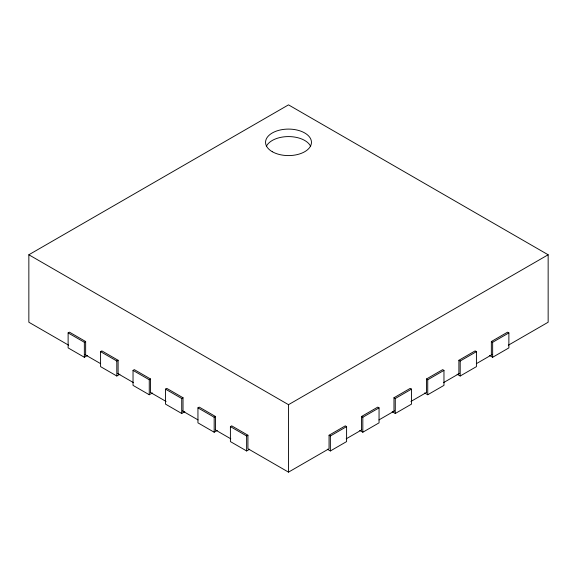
<?xml version="1.0" encoding="UTF-8"?>
<svg xmlns="http://www.w3.org/2000/svg" width="577" height="577" viewBox="0 0 577 577"><rect width="100%" height="100%" fill="white"/><g stroke="black" fill="none" stroke-linecap="round" stroke-linejoin="round"><path stroke-width="0.87" d="M68.62 345.19L28.85 322.233L28.85 254.767L288.5 104.863L548.15 254.767L548.15 322.233L508.38 345.19M87.452 355.482L84.35 357.271L68.122 347.902L68.122 332.907L69.42 332.157L85.648 341.534L85.648 355.021M68.122 332.907L84.35 342.276L85.648 341.534M119.908 374.221L116.806 376.009L100.578 366.64L100.578 351.645L101.877 350.903L118.105 360.272L118.105 373.759M100.578 351.645L116.806 361.014L118.105 360.272M152.364 392.959L149.263 394.747L133.035 385.378L133.035 370.391L134.333 369.641L150.561 379.01L150.561 392.497M133.035 370.391L149.263 379.76L150.561 379.01M184.82 411.697L181.719 413.485L165.491 404.116L165.491 389.129L166.789 388.379L183.017 397.748L183.017 411.235M165.491 389.129L181.719 398.498L183.017 397.748M217.277 430.435L214.175 432.223L197.947 422.854L197.947 407.867L199.245 407.117L215.473 416.486L215.473 429.973M197.947 407.867L214.175 417.236L215.473 416.486M249.682 449.202L246.631 450.962L230.403 441.593L230.403 426.605L231.702 425.855L247.93 435.224L247.93 448.711L288.5 472.137L329.049 448.726L329.07 435.224L345.298 425.855L346.597 426.605L346.597 441.593L330.369 450.962L327.318 449.202M28.85 254.767L288.5 404.679L548.15 254.767M230.403 426.605L246.631 435.974L247.93 435.224M361.527 429.973L361.527 416.486L377.755 407.117L379.053 407.867L379.053 422.854L362.825 432.223L359.723 430.435M393.983 411.235L393.983 397.748L410.211 388.379L411.509 389.129L411.509 404.116L395.281 413.485L392.18 411.697M426.439 392.497L426.439 379.01L442.667 369.641L443.965 370.391L443.965 385.378L427.737 394.747L424.636 392.959M458.895 373.759L458.895 360.272L475.123 350.903L476.422 351.645L476.422 366.64L460.194 376.009L457.092 374.221M491.352 355.021L491.352 341.534L507.58 332.157L508.878 332.907L508.878 347.902L492.65 357.271L489.548 355.482M329.07 435.224L330.369 435.974L346.597 426.605M361.527 416.486L362.825 417.236L379.053 407.867M393.983 397.748L395.281 398.498L411.509 389.129M426.439 379.01L427.737 379.76L443.965 370.391M458.895 360.272L460.194 361.014L476.422 351.645M491.352 341.534L492.65 342.276L508.878 332.907M346.2 438.823L361.793 429.822M378.952 419.919L394.545 410.911M410.918 401.462L426.511 392.454M443.67 382.551L459.263 373.55M476.414 363.647L492.008 354.639M84.992 354.639L100.586 363.647M117.737 373.55L133.33 382.551M150.489 392.454L166.082 401.462M182.455 410.911L198.048 419.919M215.207 429.822L230.8 438.823M492.65 342.276L492.65 357.271M460.194 361.014L460.194 376.009M427.737 379.76L427.737 394.747M395.281 398.498L395.281 413.485M362.825 417.236L362.825 432.223M330.369 435.974L330.369 450.962M288.5 404.679L288.5 472.137M246.631 435.974L246.631 450.962M214.175 417.236L214.175 432.223M181.719 398.498L181.719 413.485M149.263 379.76L149.263 394.747M116.806 361.014L116.806 376.009M84.35 342.276L84.35 357.271M266.329 146.407A22.95 13.249 0 0 1 288.5 136.583A22.95 13.249 0 0 1 310.671 146.407M272.272 151.708A22.95 13.249 0 0 0 310.671 145.772A22.95 13.249 0 0 0 282.557 129.544A22.95 13.249 0 0 0 272.272 151.708"/></g></svg>
